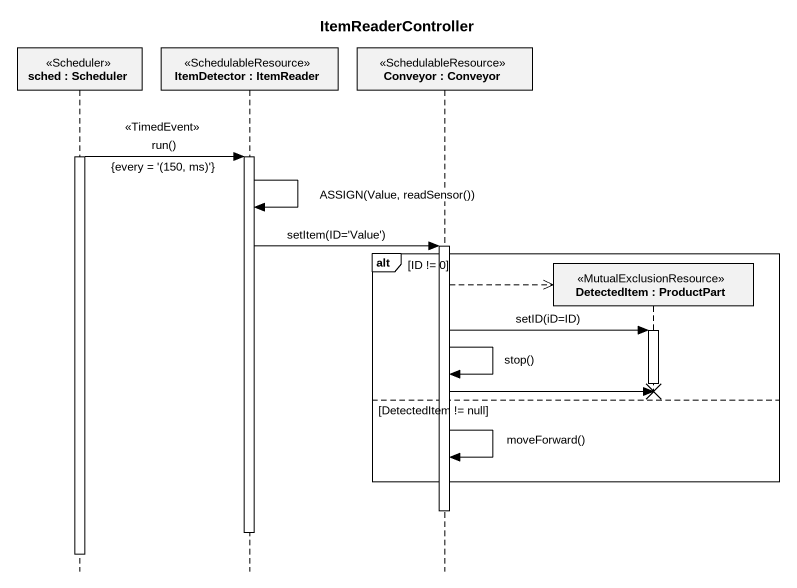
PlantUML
@startuml
title ItemReaderController
hide footbox
participant "sched : Scheduler" as sched <<Scheduler>>
participant "ItemDetector : ItemReader" as ItemDetector <<SchedulableResource>>
participant "Conveyor : Conveyor" as Conveyor <<SchedulableResource>>
participant "DetectedItem : ProductPart" as DetectedItem <<MutualExclusionResource>>

activate sched
sched -> ItemDetector : run()\n<<TimedEvent>>\n{every = '(150, ms)'}
activate ItemDetector
ItemDetector -> ItemDetector : ASSIGN(Value, readSensor())
ItemDetector -> Conveyor : setItem(ID='Value')
activate Conveyor
alt ID != 0
  Conveyor -->> DetectedItem **
  Conveyor -> DetectedItem : setID(iD=ID)
  activate DetectedItem
  Conveyor -> Conveyor : stop()
  deactivate DetectedItem
  Conveyor -> DetectedItem !!
else DetectedItem != null
  Conveyor -> Conveyor : moveForward()
end
deactivate Conveyor
deactivate ItemDetector
deactivate sched
@enduml
